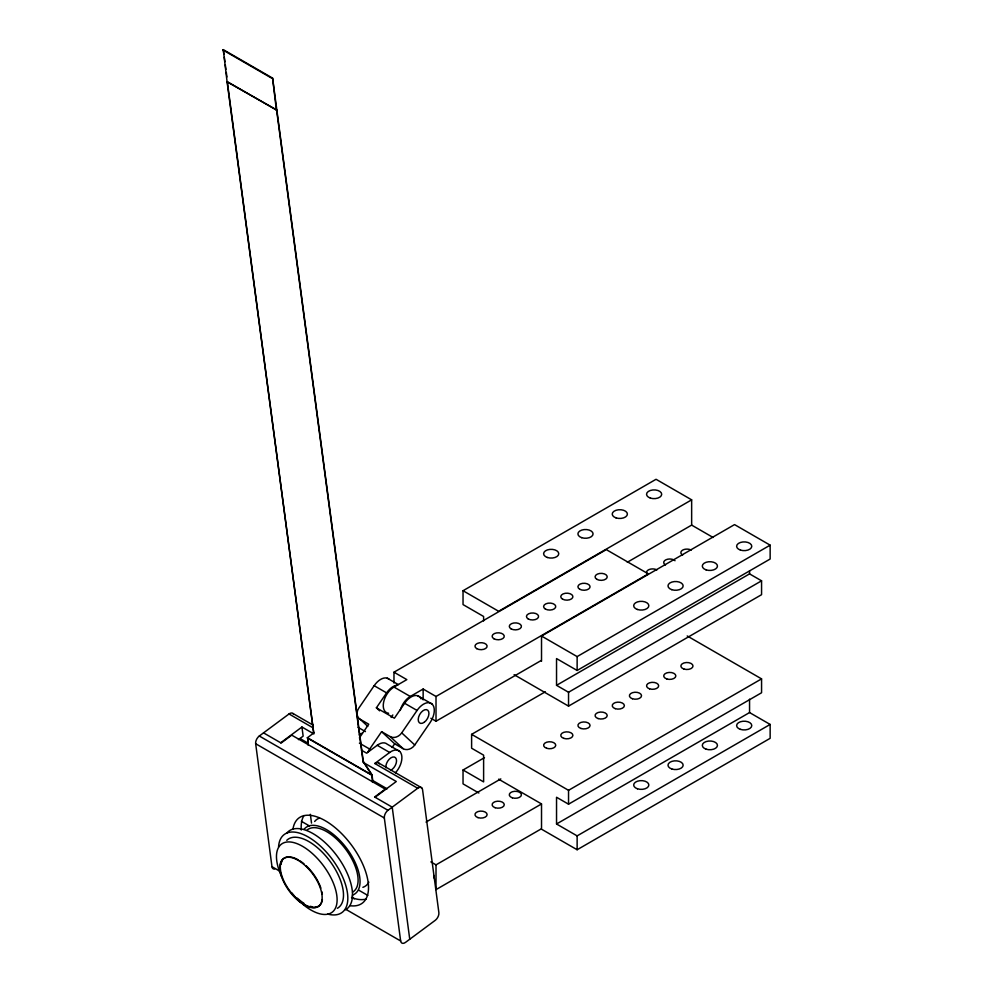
<?xml version="1.0" encoding="UTF-8"?>
<svg xmlns="http://www.w3.org/2000/svg" width="993" height="993" viewBox="0 0 993 993"><rect width="100%" height="100%" fill="white"/><g stroke="black" fill="none" stroke-linecap="round" stroke-linejoin="round"><path stroke-width="1.49" d="M389.194 679.311A15.168 8.751 -60 0 0 374.162 685.691L358.833 708.096A9.098 7.361 -47.1 0 0 360.161 719.267L367.77 726.342M379.649 710.839L376.384 707.81L386.6 692.878A15.168 8.751 -60 0 1 397.237 685.133M359.379 737.911L368.738 724.22L360.161 719.267M391.13 717.442L392.831 714.96M367.708 752.508A15.168 8.751 -60 0 1 369.694 749.07L381.61 731.655L390.187 736.607L403.232 748.734A9.098 7.361 -47.1 0 0 414.764 744.986L430.093 722.581A15.168 8.751 -60 0 0 432.092 704.074L417.668 695.745M421.044 698.886A15.168 8.751 -60 0 0 404.61 703.267L394.395 718.212L376.384 707.81M390.187 736.607A9.098 7.361 -47.1 0 0 401.731 732.859L417.048 710.454A15.168 8.751 -60 0 1 432.092 704.074M392.098 747.518L394.655 743.782L381.61 731.655M313.937 732.822L307.433 737.749L371.767 774.9L363.053 761.457L276.625 110.161L227.298 81.687L313.726 732.971L227.087 81.848L276.836 110.012M227.087 81.848L223.288 49.65L272.603 78.124L363.264 761.296L371.978 774.739L372.983 782.335M276.414 110.322L272.603 78.124M274.627 869.061A6.07 3.5 -60 0 1 271.983 866.69L255.66 743.72A6.07 3.5 -60 0 1 259.297 736.012L289.025 713.967A6.07 3.5 -60 0 1 293.58 714.302M280.709 742.776L301.934 727.025L313.9 733.926M298.421 739.636L303.15 736.136L301.934 727.025M308.19 745.222L307.644 737.588L308.24 742.143M399.62 751.341L387.183 744.167A15.168 8.751 -60 0 0 377.228 745.296L366.616 753.166L361.477 750.199M345.701 909.253L400.651 940.979A6.07 3.5 -60 0 0 405.504 942.382L435.232 920.337A6.07 3.5 -60 0 0 438.869 912.629L422.559 789.671A6.07 3.5 -60 0 0 417.705 788.256L374.808 763.493L389.678 752.471A15.168 8.751 -60 0 1 401.507 754.568A15.168 8.751 -60 0 1 395.388 772.815M372.524 782.372L371.978 774.739M375.069 797.255L396.294 781.503L363.078 762.326M400.651 940.979L384.341 818.009A6.07 3.5 -60 0 1 387.978 810.3L417.705 788.256M374.808 763.493L377.985 762.599L421.677 787.809M483.616 620.935L483.616 616.479L463.036 604.588L463.036 590.723L656.05 479.284L691.649 499.839L691.649 525.098L627.315 562.249M691.649 499.839L498.635 611.278L463.036 590.723M393.973 683.023L393.973 672.199L606.289 549.613L648.33 573.88L436.014 696.465L423.142 689.03L410.27 696.465A15.168 8.751 -60 0 0 400.204 710.429M388.611 713.247A15.168 8.751 -60 0 1 383.621 702.212A15.168 8.751 -60 0 1 393.973 687.057L406.845 679.622L393.973 672.199M541.52 661.301L541.52 636.041L734.547 524.602L770.146 545.157L770.146 559.022L577.132 670.461L556.539 658.57L556.539 685.319L568.542 692.258L761.569 580.818L761.569 594.683L568.542 706.122L514.101 674.681M430.863 718.249L436.014 721.228L541.247 660.469M541.52 636.041L577.132 656.596L770.146 545.157M478.862 793.01L463.036 783.874L463.036 770.009L483.616 781.901L483.616 755.152L471.613 748.225L471.613 734.348L545.331 691.786M556.539 685.319L749.554 573.88L761.569 580.818M463.036 770.009L484.485 757.634M426.022 822.08L500.807 778.909M430.863 861.887L436.014 864.853L541.508 803.958M471.613 734.348L568.542 790.316L761.569 678.877L761.569 692.754L568.542 804.181L556.539 797.255L556.539 823.991L577.132 835.883L770.146 724.443L770.146 738.32L577.132 849.747L541.52 829.192L541.52 803.933L498.635 779.17M541.247 828.87L436.014 889.616L436.014 864.853M556.539 823.991L749.554 712.564L770.146 724.443M222.854 49.96L272.181 78.447M691.649 525.098L713.098 537.474M687.206 635.954L761.569 678.877M387.22 678.169L398.416 684.636M393.973 687.057L410.27 696.465M374.162 685.691L386.6 692.878M404.61 703.267L417.048 710.454M394.655 743.782L403.232 748.734M357.976 727.298L365.436 731.605M377.228 745.296L389.678 752.471M359.392 743.136L369.694 749.07M293.009 713.52L313.105 725.126M289.025 713.967L313.155 727.894M307.209 737.911L371.556 775.049M299.998 738.519L308.041 743.161M372.375 780.312L387.121 788.827M263.542 732.871L281.131 743.025L291.743 735.143L385.259 789.125L374.634 797.007L392.223 807.16L409.749 939.241M259.297 736.012L387.978 810.3M255.66 743.72L384.341 818.009M301.375 821.298L309.419 825.94M358.771 890.2L367.82 895.413M351.596 897.25L354.278 898.802M271.983 866.69L280.014 871.333M401.731 732.859L414.764 744.986M378.792 763.046L379.363 763.828M223.288 49.65L223.884 54.205M224.294 57.246L224.89 61.789M225.299 64.83L225.907 69.386M226.305 72.427L226.913 76.982M310.35 814.31L311.517 823.098M749.554 570.913L749.554 573.88M749.554 699.184L749.554 712.564M577.132 656.596L577.132 670.461M577.132 835.883L577.132 849.747M568.542 692.258L568.542 706.122M568.542 790.316L568.542 804.181M436.014 696.465L436.014 721.228M423.142 689.03L423.142 699.866M433.867 875.491A15.168 8.751 -60 0 1 434.289 878.433M359.218 734.894A15.168 8.751 -60 0 1 362.023 733.244M385.88 767.8A7.584 4.382 -60 0 1 390.894 757.845A7.584 4.382 -60 0 1 396.542 760.973A7.584 4.382 -60 0 1 390.534 770.382M286.617 833.301A48.533 23.795 53.4 0 1 335.87 854.414A48.533 23.795 53.4 0 1 345.514 909.787M278.561 846.942A48.533 23.795 53.4 0 1 309.456 837.707A48.533 23.795 53.4 0 1 346.557 888.363A48.533 23.795 53.4 0 1 327.752 914.094M307.085 830.061A38.516 18.879 53.4 0 1 346.023 849.698A38.516 18.879 53.4 0 1 352.552 892.136M368.85 882.144A41.247 20.22 53.4 0 1 362.867 887.32M314.657 821.484A41.247 20.22 53.4 0 1 319.51 818.071M304.032 829.354A41.247 20.22 53.4 0 1 347.116 848.928A41.247 20.22 53.4 0 1 352.254 895.19M286.766 840.326A42.463 20.816 53.4 0 1 329.775 860.943A42.463 20.816 53.4 0 1 337.384 908.285M322.402 899.608A29.604 14.51 53.4 0 1 300.693 901.979A29.604 14.51 53.4 0 1 280.324 868.217A29.604 14.51 53.4 0 1 298.471 859.963M299.563 860.621A29.604 14.51 53.4 0 1 303.995 863.848M306.167 865.772A29.604 14.51 53.4 0 1 318.07 881.536M318.728 882.851A29.604 14.51 53.4 0 1 320.876 888.102M321.931 891.888A29.604 14.51 53.4 0 1 322.353 894.271M317.772 906.51A29.604 14.51 53.4 0 1 315.079 907.006M312.795 906.87A29.604 14.51 53.4 0 1 310.325 906.311M303.92 903.282A29.604 14.51 53.4 0 1 297.317 898.131M281.081 864.295A29.604 14.51 53.4 0 1 282.459 860.137M282.235 877.787A42.463 20.816 53.4 0 1 295.629 843.144A42.463 20.816 53.4 0 1 336.863 895.934A42.463 20.816 53.4 0 1 303.113 904.511M300.879 902.575A42.463 20.816 53.4 0 1 295.442 897.151M294.536 896.133A42.463 20.816 53.4 0 1 291.868 892.943M665.484 564.967A6.07 3.5 0 0 1 666.08 559.717A6.07 3.5 0 0 1 675.029 560.735M682.638 555.062A6.07 3.5 0 0 1 682.638 550.11A6.07 3.5 0 0 1 691.215 550.11M647.362 574.153A6.07 3.5 0 0 1 648.925 569.622A6.07 3.5 0 0 1 656.907 569.92M292.947 829.329A53.076 26.017 53.4 0 1 351.348 844.894A53.076 26.017 53.4 0 1 349.821 905.678M366.107 899.075A53.076 26.017 53.4 0 1 351.572 897.585M301.276 830.036A53.076 26.017 53.4 0 1 303.92 815.576M281.553 876.583A29.604 14.51 53.4 0 0 317.884 906.758A29.604 14.51 53.4 0 0 303.573 864.158A29.604 14.51 53.4 0 0 281.553 876.583M424.272 722.259A7.584 4.382 -60 0 0 427.834 710.293A7.584 4.382 -60 0 0 418.624 717.008A7.584 4.382 -60 0 0 424.272 722.259M512.326 797.813A6.07 3.5 0 0 0 521.424 794.772A6.07 3.5 0 0 0 512.326 791.744A6.07 3.5 0 0 0 512.326 797.813M495.172 807.719A6.07 3.5 0 0 0 504.27 804.678A6.07 3.5 0 0 0 495.172 801.649A6.07 3.5 0 0 0 495.172 807.719M478.018 817.624A6.07 3.5 0 0 0 487.116 814.583A6.07 3.5 0 0 0 478.018 811.554A6.07 3.5 0 0 0 478.018 817.624M596.855 579.329A6.07 3.5 0 0 0 607.008 577.765A6.07 3.5 0 0 0 599.573 573.47A6.07 3.5 0 0 0 596.855 579.329M579.701 589.234A6.07 3.5 0 0 0 589.854 587.67A6.07 3.5 0 0 0 582.419 583.375A6.07 3.5 0 0 0 579.701 589.234M562.547 599.139A6.07 3.5 0 0 0 572.688 597.575A6.07 3.5 0 0 0 565.265 593.28A6.07 3.5 0 0 0 562.547 599.139M545.38 609.044A6.07 3.5 0 0 0 555.534 607.48A6.07 3.5 0 0 0 548.111 603.185A6.07 3.5 0 0 0 545.38 609.044M528.226 618.949A6.07 3.5 0 0 0 538.38 617.385A6.07 3.5 0 0 0 530.945 613.091A6.07 3.5 0 0 0 528.226 618.949M511.072 628.854A6.07 3.5 0 0 0 521.226 627.291A6.07 3.5 0 0 0 513.791 622.996A6.07 3.5 0 0 0 511.072 628.854M493.918 638.76A6.07 3.5 0 0 0 504.059 637.196A6.07 3.5 0 0 0 496.637 632.901A6.07 3.5 0 0 0 493.918 638.76M476.764 648.665A6.07 3.5 0 0 0 486.905 647.101A6.07 3.5 0 0 0 479.482 642.806A6.07 3.5 0 0 0 476.764 648.665M637.456 788.79A7.584 4.382 0 0 0 648.839 784.991A7.584 4.382 0 0 0 637.456 781.206A7.584 4.382 0 0 0 637.456 788.79M740.406 729.359A7.584 4.382 0 0 0 751.775 725.56A7.584 4.382 0 0 0 740.406 721.774A7.584 4.382 0 0 0 740.406 729.359M671.777 768.979A7.584 4.382 0 0 0 683.147 765.181A7.584 4.382 0 0 0 671.777 761.395A7.584 4.382 0 0 0 671.777 768.979M706.085 749.169A7.584 4.382 0 0 0 717.455 745.371A7.584 4.382 0 0 0 706.085 741.585A7.584 4.382 0 0 0 706.085 749.169M683.892 669.034A6.07 3.5 0 0 0 693.002 666.005A6.07 3.5 0 0 0 683.892 662.976A6.07 3.5 0 0 0 683.892 669.034M666.737 678.939A6.07 3.5 0 0 0 675.836 675.91A6.07 3.5 0 0 0 666.737 672.882A6.07 3.5 0 0 0 666.737 678.939M649.583 688.844A6.07 3.5 0 0 0 658.682 685.815A6.07 3.5 0 0 0 649.583 682.787A6.07 3.5 0 0 0 649.583 688.844M632.429 698.749A6.07 3.5 0 0 0 641.528 695.721A6.07 3.5 0 0 0 632.429 692.692A6.07 3.5 0 0 0 632.429 698.749M615.275 708.654A6.07 3.5 0 0 0 624.374 705.626A6.07 3.5 0 0 0 615.275 702.597A6.07 3.5 0 0 0 615.275 708.654M598.109 718.56A6.07 3.5 0 0 0 607.207 715.531A6.07 3.5 0 0 0 598.109 712.502A6.07 3.5 0 0 0 598.109 718.56M580.955 728.465A6.07 3.5 0 0 0 590.053 725.436A6.07 3.5 0 0 0 580.955 722.408A6.07 3.5 0 0 0 580.955 728.465M563.801 738.37A6.07 3.5 0 0 0 572.899 735.341A6.07 3.5 0 0 0 563.801 732.313A6.07 3.5 0 0 0 563.801 738.37M546.646 748.275A6.07 3.5 0 0 0 555.745 745.246A6.07 3.5 0 0 0 546.646 742.218A6.07 3.5 0 0 0 546.646 748.275M547.391 557.495A7.584 4.382 0 0 0 558.761 553.697A7.584 4.382 0 0 0 547.391 549.911A7.584 4.382 0 0 0 547.391 557.495M650.328 498.064A7.584 4.382 0 0 0 661.698 494.266A7.584 4.382 0 0 0 650.328 490.48A7.584 4.382 0 0 0 650.328 498.064M581.699 537.685A7.584 4.382 0 0 0 593.069 533.886A7.584 4.382 0 0 0 581.699 530.101A7.584 4.382 0 0 0 581.699 537.685M616.008 517.874A7.584 4.382 0 0 0 627.39 514.076A7.584 4.382 0 0 0 616.008 510.29A7.584 4.382 0 0 0 616.008 517.874M740.406 550.06A7.584 4.382 0 0 0 751.775 546.274A7.584 4.382 0 0 0 740.406 542.476A7.584 4.382 0 0 0 740.406 550.06M637.456 609.491A7.584 4.382 0 0 0 648.839 605.705A7.584 4.382 0 0 0 637.456 601.907A7.584 4.382 0 0 0 637.456 609.491M706.085 569.87A7.584 4.382 0 0 0 717.455 566.084A7.584 4.382 0 0 0 706.085 562.286A7.584 4.382 0 0 0 706.085 569.87M671.777 589.681A7.584 4.382 0 0 0 683.147 585.895A7.584 4.382 0 0 0 671.777 582.097A7.584 4.382 0 0 0 671.777 589.681"/></g></svg>
